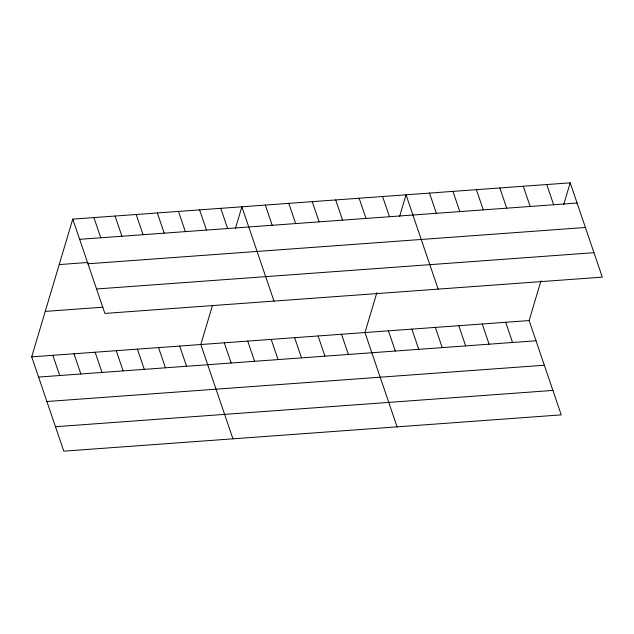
<?xml version="1.0" encoding="UTF-8"?>
<svg xmlns="http://www.w3.org/2000/svg" width="634" height="634" viewBox="0 0 634 634"><rect width="100%" height="100%" fill="white"/><g stroke="black" fill="none" stroke-linecap="round" stroke-linejoin="round"><path stroke-width="0.95" d="M540.984 280.791L529.128 320.566L561.241 414.874L63.804 451.17L31.7 356.855L72.759 219.126L570.196 182.83L602.3 277.145L104.872 313.434L72.759 219.126M212.398 305.691L200.827 344.516L232.932 438.831M235.396 228.565L241.887 206.779L273.999 301.095M376.834 292.765L364.978 332.541L397.082 426.856M399.547 216.582L406.037 194.804L438.149 289.12M563.697 204.608L570.196 182.83M79.638 239.327L577.075 203.038M59.216 264.576L88.039 262.468M87.968 263.784L585.396 227.487M96.542 288.985L593.971 252.689M45.252 311.405L102.906 307.197M31.7 356.855L529.128 320.566M38.579 377.064L536.007 340.767M46.908 401.52L544.337 365.224M55.483 426.714L552.911 390.425M546.746 184.542L553.625 204.742M523.296 186.253L530.175 206.454M499.846 187.957L506.724 208.166M476.396 189.669L483.274 209.878M505.678 322.27L512.557 342.479M452.938 191.381L459.824 211.59M482.228 323.982L489.107 344.191M429.487 193.093L436.366 213.301M458.778 325.694L465.657 345.902M435.328 327.406L442.207 347.614M382.587 196.516L389.466 216.725M411.878 329.117L418.757 349.326M359.137 198.228L366.016 218.437M388.428 330.829L395.307 351.038M335.687 199.94L342.566 220.149M312.237 201.652L319.116 221.86M341.528 334.253L348.407 354.461M288.787 203.363L295.666 223.564M318.078 335.965L324.957 356.173M265.337 205.067L272.216 225.276M294.628 337.676L301.507 357.877M271.178 339.388L278.057 359.589M220.751 208.324L227.63 228.533M247.728 341.092L254.606 361.301M199.607 209.87L206.486 230.079M224.278 342.804L231.156 363.013M178.463 211.407L185.35 231.616M157.327 212.953L164.206 233.161M136.183 214.498L143.062 234.699M179.684 346.061L186.562 366.27M115.047 216.036L121.926 236.244M158.548 347.606L165.426 367.807M93.903 217.581L100.782 237.79M137.404 349.144L144.283 369.353M116.26 350.689L123.139 370.898M95.124 352.227L102.003 372.435M73.98 353.772L80.859 373.981M52.844 355.317L59.723 375.526"/></g></svg>
